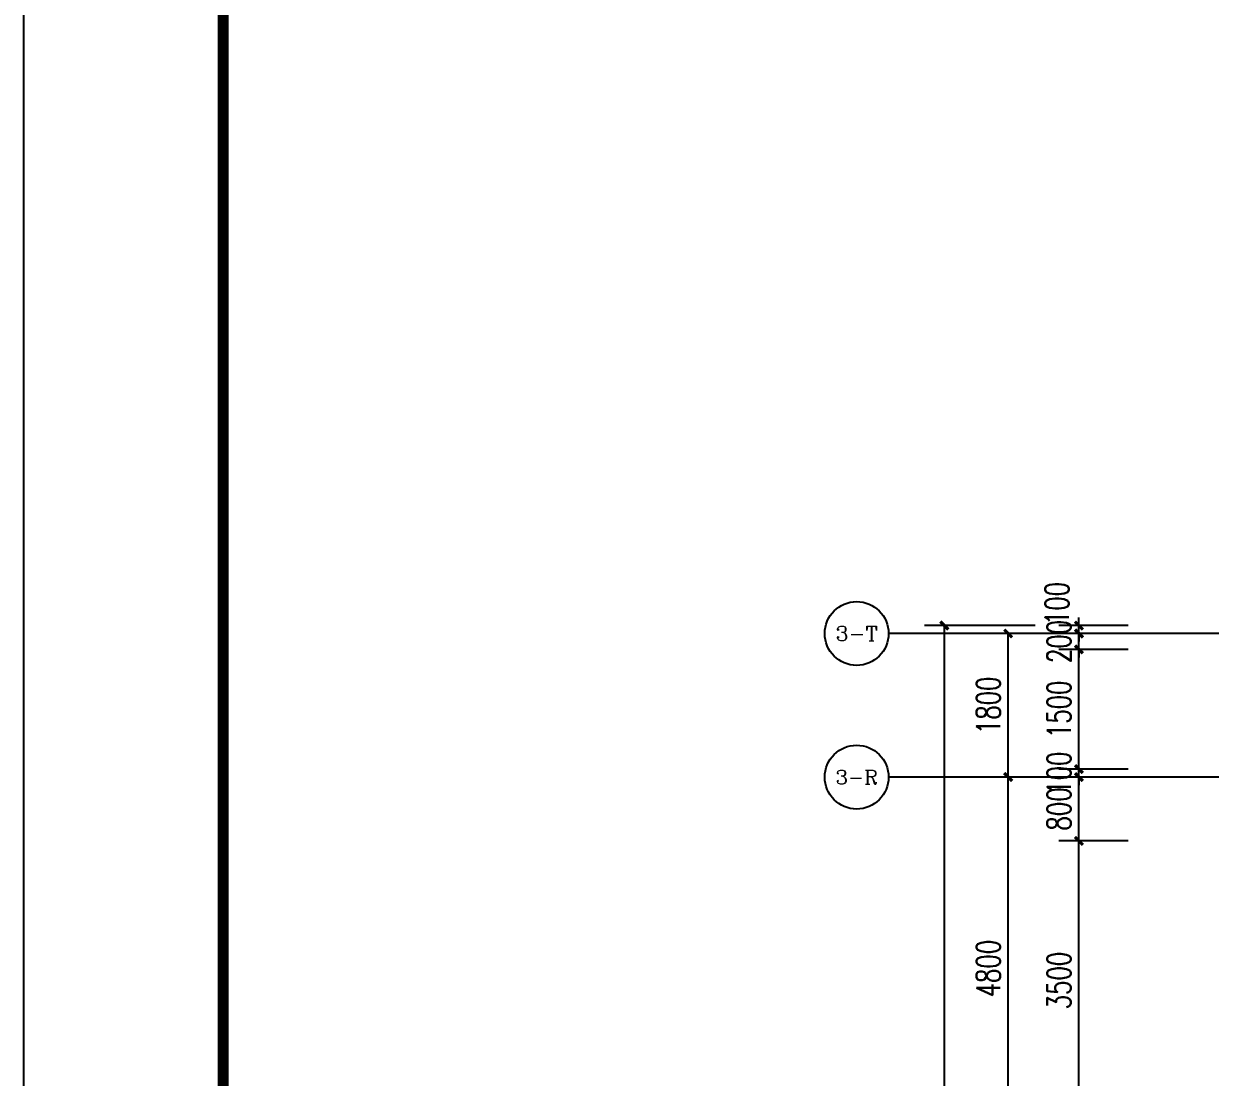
# Model space of a CAD drawing. Extents: x -59851 to 653804, y -249523 to 437614.
# Drawn here: x -59833 to -44955, y 24244 to 37449 of the extents above; entities that cross this region are included whole.
import ezdxf
from ezdxf.enums import TextEntityAlignment as Align

# ---------------------------------------------------------------- set-up
doc = ezdxf.new("R2010")
doc.units = 0
doc.header["$LTSCALE"] = 1000
doc.header["$MEASUREMENT"] = 0
for name, color, linetype in [('A-第三道尺寸线', 105, 'Continuous'), ('AXIS', 3, 'Continuous'), ('AXIS_TEXT', 7, 'Continuous'), ('DOTE', 16, 'Continuous'), ('LABEL_FIXBOX_PM', 7, 'Continuous'), ('LABEL_TXT_PM', 1, 'Continuous')]:
    doc.layers.add(name, color=color, linetype=linetype)
doc.styles.add('_TCH_AXIS', font='COMPLEX', dxfattribs={"bigfont": 'GBCBIG'})
doc.styles.add('_TCH_DIM_T3', font='SIMPLEX.shx', dxfattribs={"width": 0.705882, "bigfont": 'GBCBIG.shx'})
doc.styles.add('COMPLEX', font='COMPLEX')
doc.styles.add('LABEL_TXT_PM', font='pm_njadri_romans1.shx', dxfattribs={"width": 0.7, "bigfont": 'pm_njadri_hztxt.shx'})
doc.dimstyles.new('_TCH_ARCH&&100', dxfattribs={"dimtxt": 297.5, "dimasz": 100, "dimexe": 250, "dimexo": 300, "dimgap": 100, "dimtad": 1, "dimdec": 0, "dimzin": 0, "dimdsep": 46, "dimtxsty": '_TCH_DIM_T3', "dimblk": 'ARCHTICK', "dimcen": 0.09, "dimclrt": 7, "dimazin": 2, "dimtfac": 1, "dimtdec": 0, "dimtix": 1, "dimtmove": 2, "dimatfit": 3, "dimfxl": 0, "dimtolj": 1, "dimtzin": 0, "dimarcsym": 0})

# ---------------------------------------------------------------- blocks, each defined once
blk = doc.blocks.new('zhouxianssceng0329')
at = {"layer": 'DOTE'}
for p, q in [((-33914, 155398), (-44989, 155398)), ((-33914, 153598), (-44989, 153598))]:
    blk.add_line(p, q, dxfattribs=at)
blk = doc.blocks.new('PMSheet_A1_20150113_5-3892016032414355901')
at = {"layer": 'LABEL_FIXBOX_PM'}
blk.add_lwpolyline([(0, 594), (841, 594), (841, 0), (0, 0)], close=True, dxfattribs=at)
at = {"layer": 'LABEL_FIXBOX_PM', "const_width": 1.4}
blk.add_lwpolyline([(831, 584), (25, 584), (25, 10), (831, 10)], close=True, dxfattribs=at)
at = {"layer": 'LABEL_TXT_PM', "style": 'LABEL_TXT_PM'}
for tag, height, width, p in [('修改图应说明理由', 4.5, 0.7, (788.35, 468.8)), ('出图章签名', 4.5, 0.7, (759.46, 338.09)), ('建设单位_U01', 4.5, 0.7, (800.9, 212.14)), ('建设单位', 4.5, 0.7, (800.9, 210.2)), ('建设单位_D01', 4.5, 0.7, (800.9, 207.4)), ('项目名称_U01', 4.5, 0.7, (800.9, 200.42)), ('项目名称', 4.5, 0.7, (800.9, 198.19)), ('项目名称_D01', 4.5, 0.7, (800.9, 195.3)), ('设计编号', 4.5, 0.6, (780.76, 187.9)), ('分项号', 4.5, 0.6, (820.26, 188)), ('项目经理签名', 4.5, 0.7, (810.18, 172.26)), ('项目经理', 4.5, 0.7, (780.26, 172)), ('审定', 4.5, 0.7, (780.26, 163.9)), ('审定签名', 4.5, 0.7, (810.18, 164.16)), ('审核', 4.5, 0.7, (780.26, 156)), ('审核签名', 4.5, 0.7, (810.18, 156.26)), ('项目负责签名', 4.5, 0.7, (810.18, 148.26)), ('项目负责', 4.5, 0.7, (780.26, 148)), ('专业负责', 4.5, 0.7, (780.26, 140)), ('专业负责签名', 4.5, 0.7, (810.18, 140.26)), ('校对', 4.5, 0.7, (780.26, 131.9)), ('校对签名', 4.5, 0.7, (810.18, 132.16)), ('设计', 4.5, 0.7, (780.26, 124)), ('设计签名', 4.5, 0.7, (810.18, 124.26)), ('绘制', 4.5, 0.7, (780.26, 115.9)), ('绘制签名', 4.5, 0.7, (810.18, 116.16)), ('方案_01', 4.5, 0.7, (780.26, 95.9)), ('方案_01签名', 4.5, 0.7, (810.18, 96.16)), ('方案_02', 4.5, 0.7, (780.26, 87.9)), ('方案_02签名', 4.5, 0.7, (810.18, 88.16)), ('方案_03', 4.5, 0.7, (780.29, 79.9)), ('方案_03签名', 4.5, 0.7, (810.2, 80.16)), ('方案_04', 4.5, 0.7, (780.26, 71.9)), ('方案_04签名', 4.5, 0.7, (810.18, 72.16)), ('图名_U02', 4.5, 0.7, (790.5, 60.2)), ('图名_U01', 4.5, 0.7, (790.5, 54.2)), ('图名', 4.5, 0.7, (790.5, 47.96)), ('图名_D01', 4.5, 0.7, (790.5, 42.4)), ('图名_D02', 4.5, 0.7, (790.5, 37)), ('图号', 3.5, 0.7, (760.97, 20.95)), ('图档号', 3.5, 0.7, (781.1, 20.95)), ('日期', 3.5, 0.7, (801.07, 20.95)), ('版本号', 3.5, 0.7, (820.27, 20.95))]:
    blk.add_attdef(tag, text='', height=height, dxfattribs=dict(at, width=width)).set_placement(p, align=Align.CENTER)
blk = doc.blocks.new('_ArchTick')
at = {"color": 0, "linetype": 'ByBlock', "const_width": 0.4}
blk.add_lwpolyline([(-0.5, -0.5), (0.5, 0.5)], dxfattribs=at)
blk = doc.blocks.new('*D2333')
at = {"layer": 'A-第三道尺寸线', "color": 0, "lineweight": -2, "transparency": 16777216}
for p, q in [((-46602, 29906), (-46602, 30006)), ((-45984, 29906), (-46852, 29906)), ((-45984, 29806), (-46852, 29806)), ((-46602, 29806), (-46602, 29906)), ((-46602, 29806), (-46602, 29706))]:
    blk.add_line(p, q, dxfattribs=at)
at = {"layer": 'Defpoints', "color": 0, "transparency": 16777216}
for p in [(-46602, 29906), (-45684, 29906), (-45684, 29806)]:
    blk.add_point(p, dxfattribs=at)
at = {"layer": 'A-第三道尺寸线', "color": 0, "lineweight": -2, "transparency": 16777216, "xscale": 100, "yscale": 100, "zscale": 100}
for p, rotation in [((-46602, 29906), 270), ((-46602, 29806), 90)]:
    blk.add_blockref('_ArchTick', p, dxfattribs=dict(at, rotation=rotation))
at = {"layer": 'A-第三道尺寸线', "color": 7, "transparency": 16777216, "insert": (-46877, 30181), "char_height": 297.5, "attachment_point": 5, "rotation": 90, "style": '_TCH_DIM_T3'}
blk.add_mtext('\\A1;100', dxfattribs=at)
blk = doc.blocks.new('*D2334')
at = {"layer": 'A-第三道尺寸线', "color": 0, "lineweight": -2, "transparency": 16777216}
for p, q in [((-45984, 29806), (-46852, 29806)), ((-46602, 29806), (-46602, 29906)), ((-46602, 29606), (-46602, 29806)), ((-45984, 29606), (-46852, 29606)), ((-46602, 29606), (-46602, 29506))]:
    blk.add_line(p, q, dxfattribs=at)
at = {"layer": 'Defpoints', "color": 0, "transparency": 16777216}
for p in [(-46602, 29806), (-45684, 29806), (-45684, 29606)]:
    blk.add_point(p, dxfattribs=at)
at = {"layer": 'A-第三道尺寸线', "color": 0, "lineweight": -2, "transparency": 16777216, "xscale": 100, "yscale": 100, "zscale": 100}
for p, rotation in [((-46602, 29806), 270), ((-46602, 29606), 90)]:
    blk.add_blockref('_ArchTick', p, dxfattribs=dict(at, rotation=rotation))
at = {"layer": 'A-第三道尺寸线', "color": 7, "transparency": 16777216, "insert": (-46851, 29706), "char_height": 297.5, "attachment_point": 5, "rotation": 90, "style": '_TCH_DIM_T3'}
blk.add_mtext('\\A1;200', dxfattribs=at)
blk = doc.blocks.new('*D2335')
at = {"layer": 'A-第三道尺寸线', "color": 0, "lineweight": -2, "transparency": 16777216}
for p, q in [((-45984, 29606), (-46852, 29606)), ((-46602, 28106), (-46602, 29606)), ((-45984, 28106), (-46852, 28106))]:
    blk.add_line(p, q, dxfattribs=at)
at = {"layer": 'Defpoints', "color": 0, "transparency": 16777216}
for p in [(-46602, 29606), (-45684, 29606), (-45684, 28106)]:
    blk.add_point(p, dxfattribs=at)
at = {"layer": 'A-第三道尺寸线', "color": 0, "lineweight": -2, "transparency": 16777216, "xscale": 100, "yscale": 100, "zscale": 100}
for p, rotation in [((-46602, 29606), 90), ((-46602, 28106), 270)]:
    blk.add_blockref('_ArchTick', p, dxfattribs=dict(at, rotation=rotation))
at = {"layer": 'A-第三道尺寸线', "color": 7, "transparency": 16777216, "insert": (-46851, 28856), "char_height": 297.5, "attachment_point": 5, "rotation": 90, "style": '_TCH_DIM_T3'}
blk.add_mtext('\\A1;1500', dxfattribs=at)
blk = doc.blocks.new('*D2336')
at = {"layer": 'A-第三道尺寸线', "color": 0, "lineweight": -2, "transparency": 16777216}
for p, q in [((-46602, 28106), (-46602, 28206)), ((-45984, 28106), (-46852, 28106)), ((-45984, 28006), (-46852, 28006)), ((-46602, 28006), (-46602, 28106)), ((-46602, 28006), (-46602, 27906))]:
    blk.add_line(p, q, dxfattribs=at)
at = {"layer": 'Defpoints', "color": 0, "transparency": 16777216}
for p in [(-46602, 28106), (-45684, 28106), (-45684, 28006)]:
    blk.add_point(p, dxfattribs=at)
at = {"layer": 'A-第三道尺寸线', "color": 0, "lineweight": -2, "transparency": 16777216, "xscale": 100, "yscale": 100, "zscale": 100}
for p, rotation in [((-46602, 28106), 270), ((-46602, 28006), 90)]:
    blk.add_blockref('_ArchTick', p, dxfattribs=dict(at, rotation=rotation))
at = {"layer": 'A-第三道尺寸线', "color": 7, "transparency": 16777216, "insert": (-46851, 28056), "char_height": 297.5, "attachment_point": 5, "rotation": 90, "style": '_TCH_DIM_T3'}
blk.add_mtext('\\A1;100', dxfattribs=at)
blk = doc.blocks.new('*D2337')
at = {"layer": 'A-第三道尺寸线', "color": 0, "lineweight": -2, "transparency": 16777216}
for p, q in [((-45984, 28006), (-46852, 28006)), ((-46602, 27206), (-46602, 28006)), ((-45984, 27206), (-46852, 27206))]:
    blk.add_line(p, q, dxfattribs=at)
at = {"layer": 'Defpoints', "color": 0, "transparency": 16777216}
for p in [(-46602, 28006), (-45684, 28006), (-45684, 27206)]:
    blk.add_point(p, dxfattribs=at)
at = {"layer": 'A-第三道尺寸线', "color": 0, "lineweight": -2, "transparency": 16777216, "xscale": 100, "yscale": 100, "zscale": 100}
for p, rotation in [((-46602, 28006), 90), ((-46602, 27206), 270)]:
    blk.add_blockref('_ArchTick', p, dxfattribs=dict(at, rotation=rotation))
at = {"layer": 'A-第三道尺寸线', "color": 7, "transparency": 16777216, "insert": (-46851, 27606), "char_height": 297.5, "attachment_point": 5, "rotation": 90, "style": '_TCH_DIM_T3'}
blk.add_mtext('\\A1;800', dxfattribs=at)
blk = doc.blocks.new('*D2338')
at = {"layer": 'A-第三道尺寸线', "color": 0, "lineweight": -2, "transparency": 16777216}
for p, q in [((-45984, 27206), (-46852, 27206)), ((-46602, 23706), (-46602, 27206)), ((-45984, 23706), (-46852, 23706))]:
    blk.add_line(p, q, dxfattribs=at)
at = {"layer": 'Defpoints', "color": 0, "transparency": 16777216}
for p in [(-46602, 27206), (-45684, 27206), (-45684, 23706)]:
    blk.add_point(p, dxfattribs=at)
at = {"layer": 'A-第三道尺寸线', "color": 0, "lineweight": -2, "transparency": 16777216, "xscale": 100, "yscale": 100, "zscale": 100}
for p, rotation in [((-46602, 27206), 90), ((-46602, 23706), 270)]:
    blk.add_blockref('_ArchTick', p, dxfattribs=dict(at, rotation=rotation))
at = {"layer": 'A-第三道尺寸线', "color": 7, "transparency": 16777216, "insert": (-46851, 25456), "char_height": 297.5, "attachment_point": 5, "rotation": 90, "style": '_TCH_DIM_T3'}
blk.add_mtext('\\A1;3500', dxfattribs=at)
blk = doc.blocks.new('*D3297')
at = {"layer": 'AXIS', "color": 0, "lineweight": -2, "transparency": 16777216}
for p, q in [((-45289, 28006), (-47739, 28006)), ((-47489, 23206), (-47489, 28006)), ((-45289, 23206), (-47739, 23206))]:
    blk.add_line(p, q, dxfattribs=at)
at = {"layer": 'Defpoints', "color": 0, "transparency": 16777216}
for p in [(-47489, 28006), (-44989, 28006), (-44989, 23206)]:
    blk.add_point(p, dxfattribs=at)
at = {"layer": 'AXIS', "color": 0, "lineweight": -2, "transparency": 16777216, "xscale": 100, "yscale": 100, "zscale": 100}
for p, rotation in [((-47489, 28006), 90), ((-47489, 23206), 270)]:
    blk.add_blockref('_ArchTick', p, dxfattribs=dict(at, rotation=rotation))
at = {"layer": 'AXIS', "color": 7, "transparency": 16777216, "insert": (-47737, 25606), "char_height": 297.5, "attachment_point": 5, "rotation": 90, "style": '_TCH_DIM_T3'}
blk.add_mtext('\\A1;4800', dxfattribs=at)
blk = doc.blocks.new('*D3298')
at = {"layer": 'AXIS', "color": 0, "lineweight": -2, "transparency": 16777216}
for p, q in [((-45289, 29806), (-47739, 29806)), ((-47489, 28006), (-47489, 29806)), ((-45289, 28006), (-47739, 28006))]:
    blk.add_line(p, q, dxfattribs=at)
at = {"layer": 'Defpoints', "color": 0, "transparency": 16777216}
for p in [(-47489, 29806), (-44989, 29806), (-44989, 28006)]:
    blk.add_point(p, dxfattribs=at)
at = {"layer": 'AXIS', "color": 0, "lineweight": -2, "transparency": 16777216, "xscale": 100, "yscale": 100, "zscale": 100}
for p, rotation in [((-47489, 29806), 90), ((-47489, 28006), 270)]:
    blk.add_blockref('_ArchTick', p, dxfattribs=dict(at, rotation=rotation))
at = {"layer": 'AXIS', "color": 7, "transparency": 16777216, "insert": (-47737, 28906), "char_height": 297.5, "attachment_point": 5, "rotation": 90, "style": '_TCH_DIM_T3'}
blk.add_mtext('\\A1;1800', dxfattribs=at)
blk = doc.blocks.new('*D3299')
at = {"layer": 'AXIS', "color": 0, "lineweight": -2, "transparency": 16777216}
for p, q in [((-47152, 29906), (-48539, 29906)), ((-48289, 7306), (-48289, 29906)), ((-47152, 7306), (-48539, 7306))]:
    blk.add_line(p, q, dxfattribs=at)
at = {"layer": 'Defpoints', "color": 0, "transparency": 16777216}
for p in [(-48289, 29906), (-46852, 29906), (-46852, 7306)]:
    blk.add_point(p, dxfattribs=at)
at = {"layer": 'AXIS', "color": 0, "lineweight": -2, "transparency": 16777216, "xscale": 100, "yscale": 100, "zscale": 100}
for p, rotation in [((-48289, 29906), 90), ((-48289, 7306), 270)]:
    blk.add_blockref('_ArchTick', p, dxfattribs=dict(at, rotation=rotation))
at = {"layer": 'AXIS', "color": 7, "transparency": 16777216, "insert": (-48537, 18606), "char_height": 297.5, "attachment_point": 5, "rotation": 90, "style": '_TCH_DIM_T3'}
blk.add_mtext('\\A1;22600', dxfattribs=at)
blk = doc.blocks.new('_AXISO')
blk.add_circle((0, 0), 0.5)
at = {"layer": 'AXIS_TEXT', "style": 'COMPLEX', "width": 1.041667}
blk.add_attdef('A', text='', height=0.56, dxfattribs=at).set_placement((-0.25, -0.28), (0.25, -0.28), align=Align.FIT)

msp = doc.modelspace()

# ---------------------------------------------------------------- linework, layer by layer
at = {"layer": 'AXIS'}
for p, q in [((-44988.6, 29805.7), (-48988.6, 29805.7)), ((-44988.6, 28005.7), (-48988.6, 28005.7))]:
    msp.add_line(p, q, dxfattribs=at)

# ---------------------------------------------------------------- block references
at = {"xscale": 100, "yscale": 100, "zscale": 100}
msp.add_blockref('PMSheet_A1_20150113_5-3892016032414355901', (-59833.4, -11905.4), dxfattribs=at)
msp.add_blockref('zhouxianssceng0329', (0, -125592.5))
at = {"layer": 'AXIS'}
ref = msp.add_blockref('_AXISO', (-49388.6, 29805.7), dxfattribs=dict(at, xscale=800, yscale=800, zscale=800))
ref.add_attrib('A', '3-T', dxfattribs={"layer": 'AXIS_TEXT', "height": 185, "style": '_TCH_AXIS'}).set_placement((-49652.9, 29713.2), (-49124.3, 29713.2), align=Align.FIT)
ref = msp.add_blockref('_AXISO', (-49388.6, 28005.7), dxfattribs=dict(at, xscale=800, yscale=800, zscale=800))
ref.add_attrib('A', '3-R', dxfattribs={"layer": 'AXIS_TEXT', "height": 177.09, "style": '_TCH_AXIS'}).set_placement((-49654.2, 27917.2), (-49122.9, 27917.2), align=Align.FIT)

# ---------------------------------------------------------------- dimensions: what is measured, and where the dimension line sits
at = {"layer": 'A-第三道尺寸线'}
dim = msp.add_linear_dim(base=(-46602.2, 29905.7), p1=(-45684.3, 29805.7), p2=(-45684.3, 29905.7), angle=90, dimstyle='_TCH_ARCH&&100', dxfattribs=at)
dim.commit()
dim.dimension.update_dxf_attribs({"geometry": '*D2333', "text_midpoint": (-46877.2, 30180.7), "dimtype": 161})
for p1, p2, picture, middle in [((-45684.3, 29605.7), (-45684.3, 29805.7), '*D2334', (-46851, 29705.7)), ((-45684.3, 28105.7), (-45684.3, 29605.7), '*D2335', (-46851, 28855.7)), ((-45684.3, 28005.7), (-45684.3, 28105.7), '*D2336', (-46851, 28055.7)), ((-45684.3, 27205.7), (-45684.3, 28005.7), '*D2337', (-46851, 27605.7)), ((-45684.3, 23705.7), (-45684.3, 27205.7), '*D2338', (-46851, 25455.7))]:
    dim = msp.add_aligned_dim(p1=p1, p2=p2, distance=917.9, dimstyle='_TCH_ARCH&&100', dxfattribs=at)
    dim.commit()
    dim.dimension.update_dxf_attribs({"geometry": picture, "text_midpoint": middle})
at = {"layer": 'AXIS'}
for p1, p2, distance, picture, middle in [((-46852.2, 7305.7), (-46852.2, 29905.7), 1436.3, '*D3299', (-48537.3, 18605.7)), ((-44988.6, 28005.7), (-44988.6, 29805.7), 2500, '*D3298', (-47737.3, 28905.7)), ((-44988.6, 23205.7), (-44988.6, 28005.7), 2500, '*D3297', (-47737.3, 25605.7))]:
    dim = msp.add_aligned_dim(p1=p1, p2=p2, distance=distance, dimstyle='_TCH_ARCH&&100', dxfattribs=at)
    dim.commit()
    dim.dimension.update_dxf_attribs({"geometry": picture, "text_midpoint": middle})

doc.saveas('drawing.dxf')
